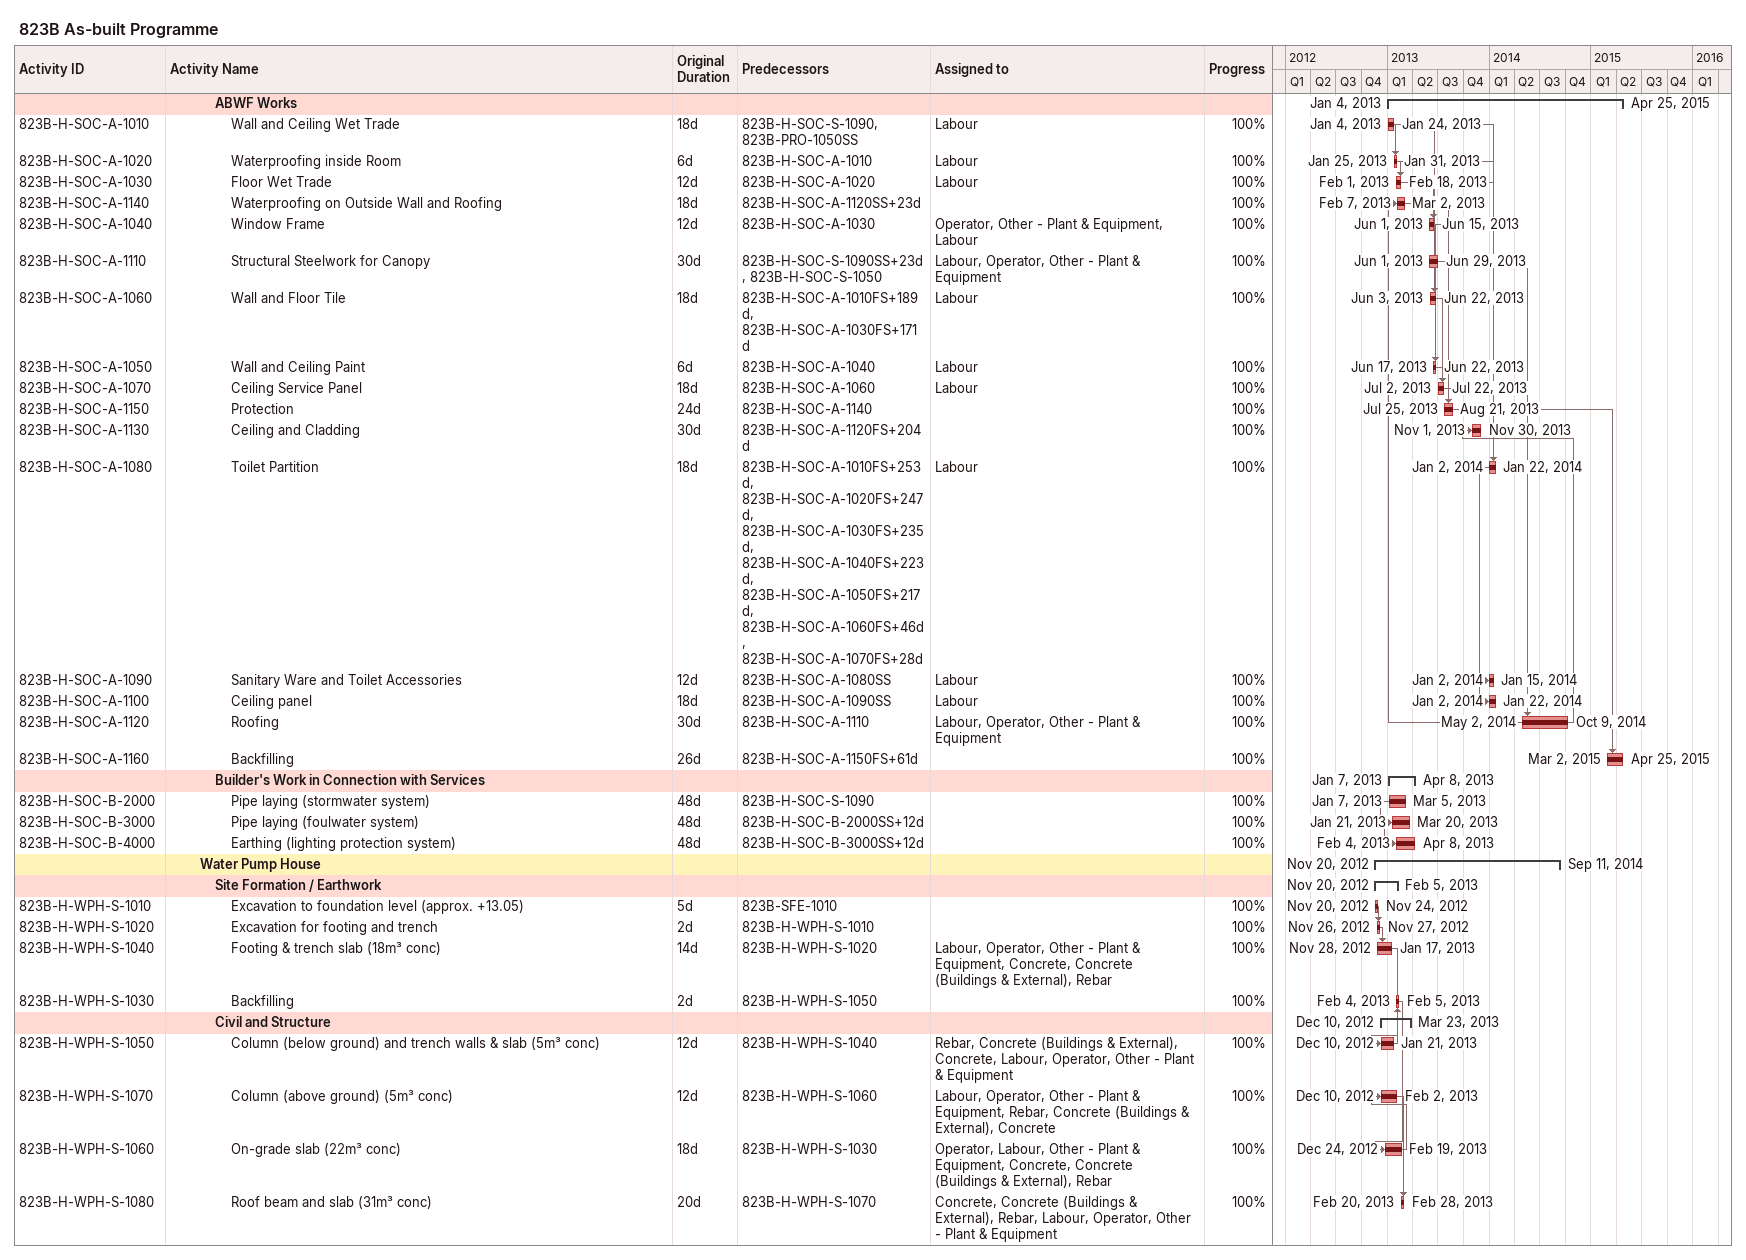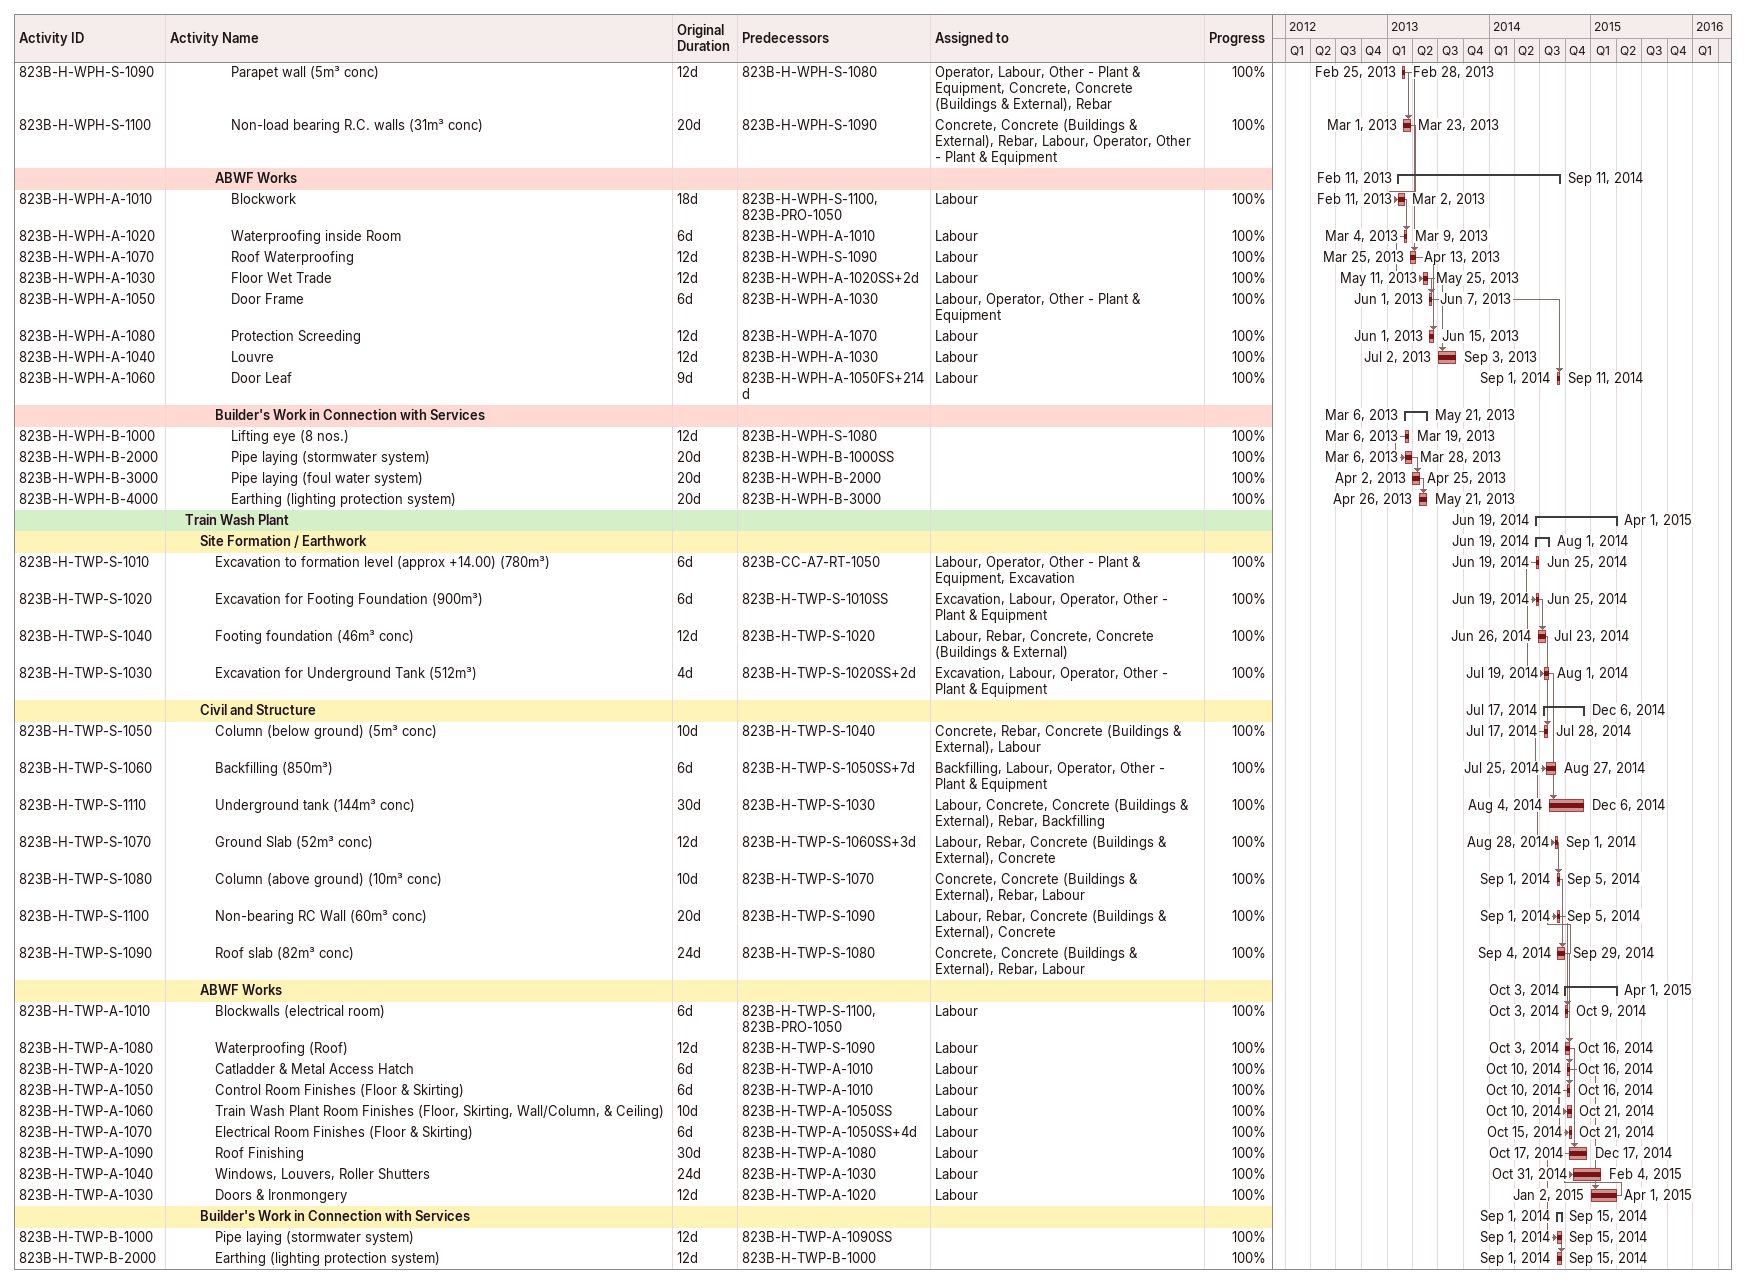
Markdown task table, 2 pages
823B As-built Programme

| ID | Level | Task | Original duration | Start | Finish | Predecessors | Resources | % complete |
|---|---|---|---|---|---|---|---|---|
|  | 4 | **ABWF Works** |  | 2013-01-04 | 2015-04-25 |  |  |  |
| 823B-H-SOC-A-1010 | 5 | Wall and Ceiling Wet Trade | 18d | 2013-01-04 | 2013-01-24 | 823B-H-SOC-S-1090, 823B-PRO-1050SS | Labour | 100 |
| 823B-H-SOC-A-1020 | 5 | Waterproofing inside Room | 6d | 2013-01-25 | 2013-01-31 | 823B-H-SOC-A-1010 | Labour | 100 |
| 823B-H-SOC-A-1030 | 5 | Floor Wet Trade | 12d | 2013-02-01 | 2013-02-18 | 823B-H-SOC-A-1020 | Labour | 100 |
| 823B-H-SOC-A-1140 | 5 | Waterproofing on Outside Wall and Roofing | 18d | 2013-02-07 | 2013-03-02 | 823B-H-SOC-A-1120SS+23d |  | 100 |
| 823B-H-SOC-A-1040 | 5 | Window Frame | 12d | 2013-06-01 | 2013-06-15 | 823B-H-SOC-A-1030 | Operator, Other - Plant & Equipment, Labour | 100 |
| 823B-H-SOC-A-1110 | 5 | Structural Steelwork for Canopy | 30d | 2013-06-01 | 2013-06-29 | 823B-H-SOC-S-1090SS+23d, 823B-H-SOC-S-1050 | Labour, Operator, Other - Plant & Equipment | 100 |
| 823B-H-SOC-A-1060 | 5 | Wall and Floor Tile | 18d | 2013-06-03 | 2013-06-22 | 823B-H-SOC-A-1010FS+189d, 823B-H-SOC-A-1030FS+171d | Labour | 100 |
| 823B-H-SOC-A-1050 | 5 | Wall and Ceiling Paint | 6d | 2013-06-17 | 2013-06-22 | 823B-H-SOC-A-1040 | Labour | 100 |
| 823B-H-SOC-A-1070 | 5 | Ceiling Service Panel | 18d | 2013-07-02 | 2013-07-22 | 823B-H-SOC-A-1060 | Labour | 100 |
| 823B-H-SOC-A-1150 | 5 | Protection | 24d | 2013-07-25 | 2013-08-21 | 823B-H-SOC-A-1140 |  | 100 |
| 823B-H-SOC-A-1130 | 5 | Ceiling and Cladding | 30d | 2013-11-01 | 2013-11-30 | 823B-H-SOC-A-1120FS+204d |  | 100 |
| 823B-H-SOC-A-1080 | 5 | Toilet Partition | 18d | 2014-01-02 | 2014-01-22 | 823B-H-SOC-A-1010FS+253d, 823B-H-SOC-A-1020FS+247d, 823B-H-SOC-A-1030FS+235d, 823B-H-SOC-A-1040FS+223d, 823B-H-SOC-A-1050FS+217d, 823B-H-SOC-A-1060FS+46d, 823B-H-SOC-A-1070FS+28d | Labour | 100 |
| 823B-H-SOC-A-1090 | 5 | Sanitary Ware and Toilet Accessories | 12d | 2014-01-02 | 2014-01-15 | 823B-H-SOC-A-1080SS | Labour | 100 |
| 823B-H-SOC-A-1100 | 5 | Ceiling panel | 18d | 2014-01-02 | 2014-01-22 | 823B-H-SOC-A-1090SS | Labour | 100 |
| 823B-H-SOC-A-1120 | 5 | Roofing | 30d | 2014-05-02 | 2014-10-09 | 823B-H-SOC-A-1110 | Labour, Operator, Other - Plant & Equipment | 100 |
| 823B-H-SOC-A-1160 | 5 | Backfilling | 26d | 2015-03-02 | 2015-04-25 | 823B-H-SOC-A-1150FS+61d |  | 100 |
|  | 4 | **Builder's Work in Connection with Services** |  | 2013-01-07 | 2013-04-08 |  |  |  |
| 823B-H-SOC-B-2000 | 5 | Pipe laying (stormwater system) | 48d | 2013-01-07 | 2013-03-05 | 823B-H-SOC-S-1090 |  | 100 |
| 823B-H-SOC-B-3000 | 5 | Pipe laying (foulwater system) | 48d | 2013-01-21 | 2013-03-20 | 823B-H-SOC-B-2000SS+12d |  | 100 |
| 823B-H-SOC-B-4000 | 5 | Earthing (lighting protection system) | 48d | 2013-02-04 | 2013-04-08 | 823B-H-SOC-B-3000SS+12d |  | 100 |
|  | 3 | **Water Pump House** |  | 2012-11-20 | 2014-09-11 |  |  |  |
|  | 4 | **Site Formation / Earthwork** |  | 2012-11-20 | 2013-02-05 |  |  |  |
| 823B-H-WPH-S-1010 | 5 | Excavation to foundation level (approx. +13.05) | 5d | 2012-11-20 | 2012-11-24 | 823B-SFE-1010 |  | 100 |
| 823B-H-WPH-S-1020 | 5 | Excavation for footing and trench | 2d | 2012-11-26 | 2012-11-27 | 823B-H-WPH-S-1010 |  | 100 |
| 823B-H-WPH-S-1040 | 5 | Footing & trench slab (18m³ conc) | 14d | 2012-11-28 | 2013-01-17 | 823B-H-WPH-S-1020 | Labour, Operator, Other - Plant & Equipment, Concrete, Concrete (Buildings & External), Rebar | 100 |
| 823B-H-WPH-S-1030 | 5 | Backfilling | 2d | 2013-02-04 | 2013-02-05 | 823B-H-WPH-S-1050 |  | 100 |
|  | 4 | **Civil and Structure** |  | 2012-12-10 | 2013-03-23 |  |  |  |
| 823B-H-WPH-S-1050 | 5 | Column (below ground) and trench walls & slab (5m³ conc) | 12d | 2012-12-10 | 2013-01-21 | 823B-H-WPH-S-1040 | Rebar, Concrete (Buildings & External), Concrete, Labour, Operator, Other - Plant & Equipment | 100 |
| 823B-H-WPH-S-1070 | 5 | Column (above ground) (5m³ conc) | 12d | 2012-12-10 | 2013-02-02 | 823B-H-WPH-S-1060 | Labour, Operator, Other - Plant & Equipment, Rebar, Concrete (Buildings & External), Concrete | 100 |
| 823B-H-WPH-S-1060 | 5 | On-grade slab (22m³ conc) | 18d | 2012-12-24 | 2013-02-19 | 823B-H-WPH-S-1030 | Operator, Labour, Other - Plant & Equipment, Concrete, Concrete (Buildings & External), Rebar | 100 |
| 823B-H-WPH-S-1080 | 5 | Roof beam and slab (31m³ conc) | 20d | 2013-02-20 | 2013-02-28 | 823B-H-WPH-S-1070 | Concrete, Concrete (Buildings & External), Rebar, Labour, Operator, Other - Plant & Equipment | 100 |
| 823B-H-WPH-S-1090 | 5 | Parapet wall (5m³ conc) | 12d | 2013-02-25 | 2013-02-28 | 823B-H-WPH-S-1080 | Operator, Labour, Other - Plant & Equipment, Concrete, Concrete (Buildings & External), Rebar | 100 |
| 823B-H-WPH-S-1100 | 5 | Non-load bearing R.C. walls (31m³ conc) | 20d | 2013-03-01 | 2013-03-23 | 823B-H-WPH-S-1090 | Concrete, Concrete (Buildings & External), Rebar, Labour, Operator, Other - Plant & Equipment | 100 |
|  | 4 | **ABWF Works** |  | 2013-02-11 | 2014-09-11 |  |  |  |
| 823B-H-WPH-A-1010 | 5 | Blockwork | 18d | 2013-02-11 | 2013-03-02 | 823B-H-WPH-S-1100, 823B-PRO-1050 | Labour | 100 |
| 823B-H-WPH-A-1020 | 5 | Waterproofing inside Room | 6d | 2013-03-04 | 2013-03-09 | 823B-H-WPH-A-1010 | Labour | 100 |
| 823B-H-WPH-A-1070 | 5 | Roof Waterproofing | 12d | 2013-03-25 | 2013-04-13 | 823B-H-WPH-S-1090 | Labour | 100 |
| 823B-H-WPH-A-1030 | 5 | Floor Wet Trade | 12d | 2013-05-11 | 2013-05-25 | 823B-H-WPH-A-1020SS+2d | Labour | 100 |
| 823B-H-WPH-A-1050 | 5 | Door Frame | 6d | 2013-06-01 | 2013-06-07 | 823B-H-WPH-A-1030 | Labour, Operator, Other - Plant & Equipment | 100 |
| 823B-H-WPH-A-1080 | 5 | Protection Screeding | 12d | 2013-06-01 | 2013-06-15 | 823B-H-WPH-A-1070 | Labour | 100 |
| 823B-H-WPH-A-1040 | 5 | Louvre | 12d | 2013-07-02 | 2013-09-03 | 823B-H-WPH-A-1030 | Labour | 100 |
| 823B-H-WPH-A-1060 | 5 | Door Leaf | 9d | 2014-09-01 | 2014-09-11 | 823B-H-WPH-A-1050FS+214d | Labour | 100 |
|  | 4 | **Builder's Work in Connection with Services** |  | 2013-03-06 | 2013-05-21 |  |  |  |
| 823B-H-WPH-B-1000 | 5 | Lifting eye (8 nos.) | 12d | 2013-03-06 | 2013-03-19 | 823B-H-WPH-S-1080 |  | 100 |
| 823B-H-WPH-B-2000 | 5 | Pipe laying (stormwater system) | 20d | 2013-03-06 | 2013-03-28 | 823B-H-WPH-B-1000SS |  | 100 |
| 823B-H-WPH-B-3000 | 5 | Pipe laying (foul water system) | 20d | 2013-04-02 | 2013-04-25 | 823B-H-WPH-B-2000 |  | 100 |
| 823B-H-WPH-B-4000 | 5 | Earthing (lighting protection system) | 20d | 2013-04-26 | 2013-05-21 | 823B-H-WPH-B-3000 |  | 100 |
|  | 2 | **Train Wash Plant** |  | 2014-06-19 | 2015-04-01 |  |  |  |
|  | 3 | **Site Formation / Earthwork** |  | 2014-06-19 | 2014-08-01 |  |  |  |
| 823B-H-TWP-S-1010 | 4 | Excavation to formation level (approx +14.00) (780m³) | 6d | 2014-06-19 | 2014-06-25 | 823B-CC-A7-RT-1050 | Labour, Operator, Other - Plant & Equipment, Excavation | 100 |
| 823B-H-TWP-S-1020 | 4 | Excavation for Footing Foundation (900m³) | 6d | 2014-06-19 | 2014-06-25 | 823B-H-TWP-S-1010SS | Excavation, Labour, Operator, Other - Plant & Equipment | 100 |
| 823B-H-TWP-S-1040 | 4 | Footing foundation (46m³ conc) | 12d | 2014-06-26 | 2014-07-23 | 823B-H-TWP-S-1020 | Labour, Rebar, Concrete, Concrete (Buildings & External) | 100 |
| 823B-H-TWP-S-1030 | 4 | Excavation for Underground Tank (512m³) | 4d | 2014-07-19 | 2014-08-01 | 823B-H-TWP-S-1020SS+2d | Excavation, Labour, Operator, Other - Plant & Equipment | 100 |
|  | 3 | **Civil and Structure** |  | 2014-07-17 | 2014-12-06 |  |  |  |
| 823B-H-TWP-S-1050 | 4 | Column (below ground) (5m³ conc) | 10d | 2014-07-17 | 2014-07-28 | 823B-H-TWP-S-1040 | Concrete, Rebar, Concrete (Buildings & External), Labour | 100 |
| 823B-H-TWP-S-1060 | 4 | Backfilling (850m³) | 6d | 2014-07-25 | 2014-08-27 | 823B-H-TWP-S-1050SS+7d | Backfilling, Labour, Operator, Other - Plant & Equipment | 100 |
| 823B-H-TWP-S-1110 | 4 | Underground tank (144m³ conc) | 30d | 2014-08-04 | 2014-12-06 | 823B-H-TWP-S-1030 | Labour, Concrete, Concrete (Buildings & External), Rebar, Backfilling | 100 |
| 823B-H-TWP-S-1070 | 4 | Ground Slab (52m³ conc) | 12d | 2014-08-28 | 2014-09-01 | 823B-H-TWP-S-1060SS+3d | Labour, Rebar, Concrete (Buildings & External), Concrete | 100 |
| 823B-H-TWP-S-1080 | 4 | Column (above ground) (10m³ conc) | 10d | 2014-09-01 | 2014-09-05 | 823B-H-TWP-S-1070 | Concrete, Concrete (Buildings & External), Rebar, Labour | 100 |
| 823B-H-TWP-S-1100 | 4 | Non-bearing RC Wall (60m³ conc) | 20d | 2014-09-01 | 2014-09-05 | 823B-H-TWP-S-1090 | Labour, Rebar, Concrete (Buildings & External), Concrete | 100 |
| 823B-H-TWP-S-1090 | 4 | Roof slab (82m³ conc) | 24d | 2014-09-04 | 2014-09-29 | 823B-H-TWP-S-1080 | Concrete, Concrete (Buildings & External), Rebar, Labour | 100 |
|  | 3 | **ABWF Works** |  | 2014-10-03 | 2015-04-01 |  |  |  |
| 823B-H-TWP-A-1010 | 4 | Blockwalls (electrical room) | 6d | 2014-10-03 | 2014-10-09 | 823B-H-TWP-S-1100, 823B-PRO-1050 | Labour | 100 |
| 823B-H-TWP-A-1080 | 4 | Waterproofing (Roof) | 12d | 2014-10-03 | 2014-10-16 | 823B-H-TWP-S-1090 | Labour | 100 |
| 823B-H-TWP-A-1020 | 4 | Catladder & Metal Access Hatch | 6d | 2014-10-10 | 2014-10-16 | 823B-H-TWP-A-1010 | Labour | 100 |
| 823B-H-TWP-A-1050 | 4 | Control Room Finishes (Floor & Skirting) | 6d | 2014-10-10 | 2014-10-16 | 823B-H-TWP-A-1010 | Labour | 100 |
| 823B-H-TWP-A-1060 | 4 | Train Wash Plant Room Finishes (Floor, Skirting, Wall/Column, & Ceiling) | 10d | 2014-10-10 | 2014-10-21 | 823B-H-TWP-A-1050SS | Labour | 100 |
| 823B-H-TWP-A-1070 | 4 | Electrical Room Finishes (Floor & Skirting) | 6d | 2014-10-15 | 2014-10-21 | 823B-H-TWP-A-1050SS+4d | Labour | 100 |
| 823B-H-TWP-A-1090 | 4 | Roof Finishing | 30d | 2014-10-17 | 2014-12-17 | 823B-H-TWP-A-1080 | Labour | 100 |
| 823B-H-TWP-A-1040 | 4 | Windows, Louvers, Roller Shutters | 24d | 2014-10-31 | 2015-02-04 | 823B-H-TWP-A-1030 | Labour | 100 |
| 823B-H-TWP-A-1030 | 4 | Doors & Ironmongery | 12d | 2015-01-02 | 2015-04-01 | 823B-H-TWP-A-1020 | Labour | 100 |
|  | 3 | **Builder's Work in Connection with Services** |  | 2014-09-01 | 2014-09-15 |  |  |  |
| 823B-H-TWP-B-1000 | 4 | Pipe laying (stormwater system) | 12d | 2014-09-01 | 2014-09-15 | 823B-H-TWP-A-1090SS |  | 100 |
| 823B-H-TWP-B-2000 | 4 | Earthing (lighting protection system) | 12d | 2014-09-01 | 2014-09-15 | 823B-H-TWP-B-1000 |  | 100 |
